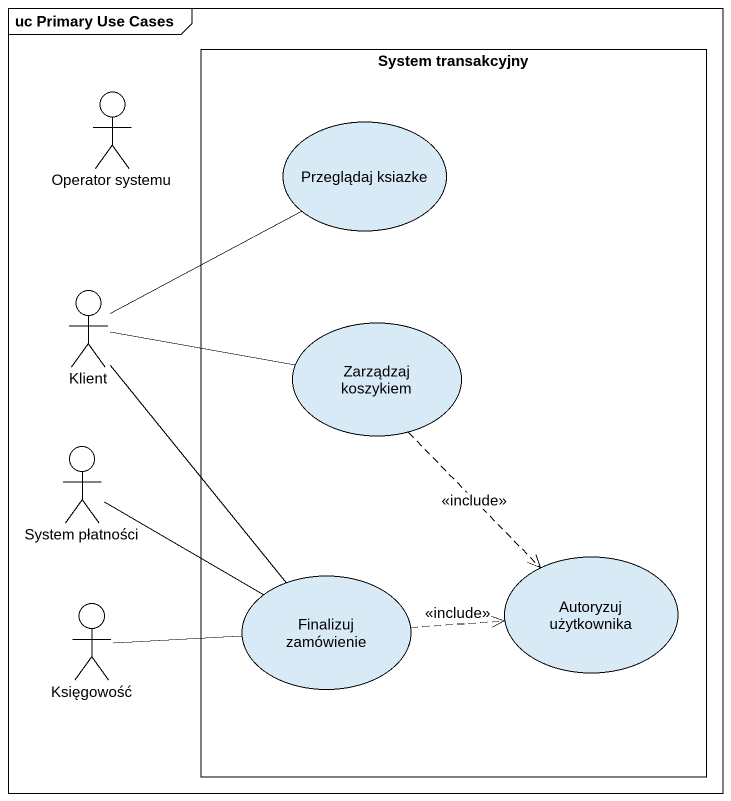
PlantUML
@startuml
mainframe uc Primary Use Cases
rectangle "System transakcyjny" as System_transakcyjny {
  usecase "Przeglądaj ksiazke" as Przeglądaj_ksiazke
  usecase "Zarządzaj koszykiem" as Zarządzaj_koszykiem
  usecase "Finalizuj zamówienie" as Finalizuj_zamówienie
  usecase "Autoryzuj użytkownika" as Autoryzuj_użytkownika
}
actor "Operator systemu" as Operator_systemu
actor Klient
actor "System płatności" as System_płatności
actor Księgowość
Klient -up- Przeglądaj_ksiazke
Klient -right- Zarządzaj_koszykiem
Klient -- Finalizuj_zamówienie
Zarządzaj_koszykiem ..> Autoryzuj_użytkownika : <<include>>
System_płatności -right- Finalizuj_zamówienie
Księgowość -right- Finalizuj_zamówienie
Finalizuj_zamówienie .right.> Autoryzuj_użytkownika : <<include>>
@enduml
